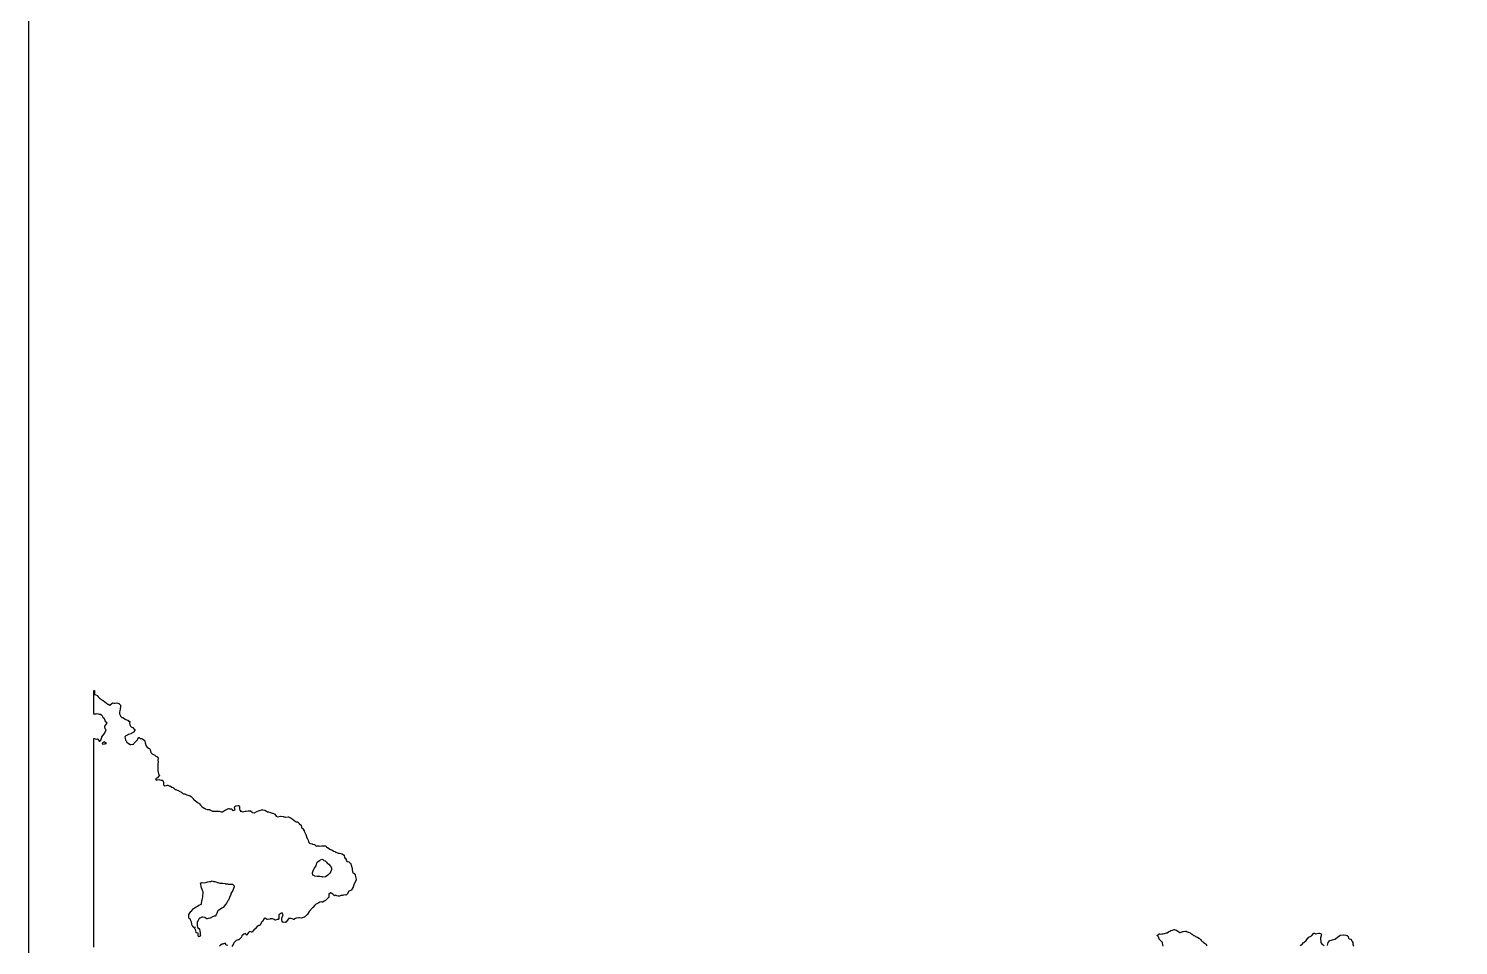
# Model space of a CAD drawing. Header units: millimetres. Extents: x 0 to 600, y 0 to 900.
# Drawn here: x 0 to 284.9, y 267.4 to 450 of the extents above; entities that cross this region are included whole.
import ezdxf

# ---------------------------------------------------------------- set-up
doc = ezdxf.new("R2010")
doc.units = ezdxf.units.MM
for name, color, linetype in [('CORTE', 1, 'Continuous'), ('GRABADO', 5, 'Continuous'), ('HOJA', 8, 'Continuous')]:
    doc.layers.add(name, color=color, linetype=linetype)

msp = doc.modelspace()

# ---------------------------------------------------------------- linework, layer by layer
at = {"layer": 'CORTE'}
for points in [[(13, 267.1), (13, 281.8), (13, 282.6), (13, 283.39), (13, 284.66), (13, 285.23), (13, 285.75), (13, 286.24), (13, 287.06), (13, 288.1), (13, 288.66), (13, 289.44), (13, 290.71), (13, 290.96), (13, 291.81), (13, 292.47), (13, 293.21), (13, 294.01), (13, 294.84), (13, 295.25), (13, 295.68), (13, 296.32), (13, 296.72), (13, 297.33), (13, 298.03), (13, 298.73), (13, 299.3), (13, 299.69), (13, 299.87), (13, 308.55), (13, 308.56), (13, 308.56), (13.01, 308.58), (13.01, 308.59), (13.02, 308.6), (13.03, 308.61), (13.04, 308.61), (13.05, 308.62), (13.07, 308.62), (13.08, 308.62), (13.09, 308.62), (13.1, 308.62), (13.26, 308.55), (13.6, 308.51), (13.74, 308.53), (13.76, 308.53), (13.77, 308.52), (13.78, 308.52), (13.79, 308.52), (13.79, 308.51), (13.8, 308.51), (13.81, 308.5), (13.81, 308.49), (13.91, 308.3), (14.03, 308.13), (14.11, 308.1), (14.4, 308.3), (14.57, 308.89), (14.57, 308.89), (14.62, 308.99), (14.62, 308.99), (15.1, 309.63), (15.13, 309.68), (15.16, 309.75), (15.16, 309.76), (15.47, 310.33), (15.29, 310.53), (15.29, 310.53), (15.28, 310.54), (15.28, 310.54), (15.27, 310.55), (15.27, 310.56), (15.27, 310.56), (15.19, 311.03), (15.19, 311.04), (15.19, 311.04), (15.19, 311.05), (15.19, 311.06), (15.2, 311.07), (15.2, 311.08), (15.62, 311.64), (15.66, 311.73), (15.66, 311.74), (15.64, 311.76), (15.34, 311.95), (15.34, 311.96), (15.32, 311.97), (15.32, 311.98), (15.31, 311.99), (15.19, 312.39), (15.15, 312.45), (15.11, 312.53), (14.88, 312.76), (14.88, 312.77), (14.87, 312.78), (14.74, 313.08), (14.68, 313.17), (14.61, 313.2), (14.6, 313.2), (14.35, 313.39), (14.1, 313.44), (13.92, 313.49), (13.6, 313.52), (13.42, 313.49), (13.08, 313.47), (13.07, 313.47), (13.05, 313.48), (13.04, 313.48), (13.04, 313.49), (13.02, 313.49), (13.01, 313.51), (13.01, 313.52), (13.01, 313.52), (13, 313.53), (13, 313.53), (13, 313.54), (13, 313.55), (13, 318.2), (13.15, 318.2), (13.15, 317.39), (13.15, 317.39), (13.23, 317.36), (13.55, 317.25), (13.55, 317.24), (13.56, 317.24), (13.64, 317.18), (13.65, 317.18), (13.65, 317.18), (13.88, 316.94), (14.16, 316.64), (14.16, 316.64), (14.5, 316.41), (14.51, 316.4), (14.51, 316.4), (14.68, 316.23), (14.83, 316.2), (14.84, 316.2), (14.85, 316.2), (14.86, 316.19), (14.86, 316.19), (15.18, 315.96), (15.18, 315.95), (15.2, 315.94), (15.21, 315.94), (15.22, 315.92), (15.53, 315.69), (15.54, 315.69), (15.55, 315.68), (15.55, 315.68), (15.72, 315.46), (15.83, 315.47), (15.84, 315.47), (15.86, 315.47), (15.87, 315.46), (16.2, 315.28), (16.69, 315.7), (16.69, 315.7), (16.7, 315.71), (16.72, 315.71), (16.74, 315.71), (16.75, 315.71), (17.01, 315.64), (17.24, 315.68), (17.24, 315.68), (17.58, 315.72), (17.6, 315.72), (17.61, 315.71), (17.8, 315.66), (18.04, 315.59), (18.05, 315.58), (18.07, 315.57), (18.08, 315.56), (18.29, 315.24), (18.29, 315.24), (18.29, 315.23), (18.3, 315.22), (18.3, 315.2), (18.3, 315.09), (18.3, 315.09), (18.23, 314.5), (18.23, 314.49), (18.17, 314.22), (18.1, 313.81), (18.13, 313.51), (18.29, 313.15), (18.29, 313.15), (18.31, 313.08), (18.36, 313.01), (18.57, 312.8), (18.83, 312.78), (18.84, 312.78), (18.86, 312.77), (18.87, 312.77), (19, 312.66), (19, 312.66), (19.23, 312.48), (19.23, 312.48), (19.32, 312.39), (19.37, 312.38), (19.72, 312.27), (19.72, 312.27), (19.74, 312.26), (19.74, 312.25), (19.75, 312.25), (19.91, 312.1), (20.08, 312.06), (20.09, 312.06), (20.11, 312.05), (20.11, 312.04), (20.12, 312.04), (20.12, 312.03), (20.13, 312.02), (20.14, 312.01), (20.14, 312.01), (20.14, 312), (20.14, 311.99), (20.14, 311.99), (20.14, 311.98), (20.11, 311.73), (20.19, 311.38), (20.29, 311.08), (20.37, 311), (20.43, 310.96), (20.72, 310.79), (20.73, 310.79), (20.74, 310.79), (20.97, 310.58), (20.97, 310.58), (20.98, 310.57), (21.04, 310.49), (21.14, 310.39), (21.15, 310.39), (21.15, 310.38), (21.16, 310.37), (21.16, 310.37), (21.16, 310.36), (21.16, 310.36), (21.16, 310.35), (21.16, 310.34), (21.16, 310.33), (21.16, 310.32), (21.16, 310.31), (20.99, 309.94), (20.98, 309.93), (20.97, 309.92), (20.97, 309.91), (20.96, 309.91), (20.95, 309.9), (20.54, 309.72), (20.44, 309.64), (20.44, 309.63), (20.37, 309.59), (20.36, 309.58), (19.9, 309.42), (19.69, 309.29), (19.68, 309.29), (19.4, 309.16), (19.21, 308.93), (19.24, 308.72), (19.34, 308.28), (19.36, 308.22), (19.41, 308.14), (19.59, 307.87), (19.9, 307.66), (19.91, 307.66), (19.92, 307.65), (19.93, 307.65), (19.97, 307.62), (20.26, 307.43), (20.39, 307.44), (20.8, 307.51), (20.88, 307.53), (20.99, 307.62), (21.39, 308.06), (21.65, 308.3), (21.9, 308.78), (21.9, 308.78), (21.9, 308.79), (21.91, 308.79), (21.92, 308.8), (21.93, 308.81), (21.94, 308.81), (21.95, 308.81), (21.97, 308.81), (21.99, 308.81), (22, 308.81), (22.24, 308.66), (22.49, 308.61), (22.49, 308.61), (22.68, 308.56), (22.7, 308.56), (23.05, 308.32), (23.05, 308.31), (23.05, 308.31), (23.06, 308.3), (23.07, 308.3), (23.07, 308.29), (23.07, 308.28), (23.08, 308.28), (23.23, 307.79), (23.31, 307.59), (23.31, 307.58), (23.32, 307.58), (23.32, 307.57), (23.33, 307.23), (23.59, 306.97), (23.59, 306.96), (23.6, 306.95), (23.6, 306.94), (23.61, 306.93), (23.62, 306.93), (23.91, 306.7), (24.07, 306.66), (24.08, 306.66), (24.09, 306.65), (24.1, 306.65), (24.11, 306.64), (24.12, 306.62), (24.24, 306.36), (24.31, 306.2), (24.32, 306.19), (24.32, 306.18), (24.36, 305.82), (24.63, 305.55), (24.63, 305.55), (24.99, 305.36), (25.13, 305.29), (25.14, 305.29), (25.14, 305.29), (25.35, 305.13), (25.65, 304.98), (25.66, 304.97), (25.67, 304.97), (25.73, 304.9), (25.74, 304.89), (25.74, 304.89), (25.78, 304.81), (25.78, 304.81), (25.78, 304.8), (25.78, 304.8), (25.78, 304.79), (25.79, 304.79), (25.78, 304.21), (25.81, 304.11), (25.81, 304.1), (25.81, 304.1), (25.81, 304.09), (25.81, 304.08), (25.72, 303.42), (25.72, 303.4), (25.72, 303.4), (25.72, 302.74), (25.73, 302.72), (25.73, 302.71), (25.78, 302.13), (25.81, 302.02), (25.91, 301.62), (26.05, 301.34), (26.06, 301.34), (26.06, 301.33), (26.06, 301.32), (26.06, 301.31), (26.06, 301.3), (26.06, 301.29), (26.06, 301.29), (26.05, 301.28), (26.05, 301.27), (26.05, 301.27), (25.68, 300.81), (25.67, 300.8), (25.66, 300.79), (25.26, 300.58), (25.39, 300.34), (25.61, 300.38), (25.94, 300.44), (25.95, 300.44), (25.96, 300.44), (26.16, 300.42), (26.17, 300.42), (26.18, 300.42), (26.4, 300.31), (26.68, 300.31), (26.69, 300.31), (26.69, 300.31), (26.71, 300.3), (26.72, 300.29), (26.73, 300.28), (26.73, 300.27), (26.73, 300.27), (26.83, 300.08), (26.88, 299.95), (26.88, 299.94), (26.88, 299.93), (26.89, 299.92), (26.85, 299.41), (27.06, 299.29), (27.06, 299.29), (27.07, 299.29), (27.14, 299.21), (27.17, 299.22), (27.47, 299.3), (27.47, 299.3), (27.7, 299.33), (27.71, 299.33), (27.72, 299.33), (27.75, 299.33), (27.88, 299.3), (27.88, 299.3), (27.89, 299.3), (28.16, 299.16), (28.24, 299.15), (28.25, 299.15), (28.27, 299.14), (28.28, 299.14), (28.28, 299.13), (28.52, 298.93), (28.78, 298.85), (28.79, 298.84), (28.81, 298.83), (28.81, 298.83), (28.91, 298.73), (29.09, 298.59), (29.23, 298.49), (29.31, 298.46), (29.63, 298.34), (29.84, 298.26), (29.84, 298.26), (30.02, 298.15), (30.36, 297.98), (30.4, 297.96), (30.4, 297.96), (30.5, 297.9), (30.51, 297.89), (30.73, 297.69), (30.87, 297.64), (31.14, 297.58), (31.15, 297.58), (31.16, 297.58), (31.4, 297.46), (31.54, 297.44), (31.55, 297.44), (31.56, 297.43), (31.91, 297.31), (31.97, 297.3), (31.98, 297.3), (32.18, 297.21), (32.18, 297.21), (32.38, 297.1), (32.38, 297.1), (32.39, 297.09), (32.47, 296.99), (32.69, 296.81), (32.7, 296.8), (32.71, 296.79), (32.88, 296.5), (32.94, 296.44), (32.99, 296.41), (33.28, 296.2), (33.51, 296.04), (33.51, 296.03), (33.52, 296.03), (33.6, 295.93), (33.78, 295.82), (33.94, 295.73), (33.95, 295.73), (33.97, 295.71), (34.05, 295.6), (34.24, 295.37), (34.51, 295.11), (34.51, 295.11), (34.53, 295.09), (34.53, 295.09), (34.55, 295.09), (34.87, 294.85), (35.07, 294.74), (35.23, 294.64), (35.58, 294.49), (35.6, 294.48), (36.08, 294.46), (36.1, 294.46), (36.11, 294.45), (36.12, 294.45), (36.12, 294.45), (36.13, 294.44), (36.13, 294.44), (36.48, 294.22), (36.61, 294.18), (37.46, 294.18), (37.65, 294.14), (37.95, 294.14), (37.97, 294.14), (38.19, 294.06), (38.4, 294.04), (38.67, 294.02), (39.06, 294.27), (39.06, 294.27), (39.17, 294.33), (39.25, 294.42), (39.26, 294.43), (39.26, 294.43), (39.27, 294.43), (39.71, 294.63), (39.71, 294.63), (39.91, 294.69), (39.92, 294.69), (39.94, 294.69), (39.95, 294.68), (40.25, 294.55), (40.37, 294.63), (40.38, 294.63), (40.39, 294.64), (40.39, 294.64), (40.4, 294.64), (40.41, 294.64), (40.43, 294.64), (40.44, 294.64), (40.45, 294.63), (40.46, 294.62), (40.47, 294.62), (40.47, 294.61), (40.48, 294.61), (40.48, 294.6), (40.48, 294.59), (40.54, 294.42), (40.73, 294.32), (40.79, 294.3), (41.15, 294.42), (41.05, 294.8), (41.05, 294.8), (41.04, 294.81), (41.05, 294.82), (41.05, 294.83), (41.11, 295.08), (41.11, 295.09), (41.12, 295.1), (41.12, 295.1), (41.12, 295.11), (41.13, 295.12), (41.27, 295.21), (41.27, 295.22), (41.28, 295.22), (41.29, 295.22), (41.31, 295.23), (41.32, 295.22), (41.32, 295.22), (41.34, 295.22), (41.35, 295.21), (41.37, 295.2), (41.81, 295.26), (41.82, 295.26), (41.84, 295.26), (41.85, 295.26), (41.86, 295.26), (41.87, 295.25), (41.93, 295.21), (41.94, 295.21), (41.95, 295.2), (41.95, 295.2), (42.03, 295.1), (42.03, 295.1), (42.04, 295.09), (42.04, 295.08), (42.04, 295.07), (42.04, 295.07), (42.04, 295.06), (42.01, 294.53), (42.11, 294.41), (42.12, 294.41), (42.12, 294.4), (42.13, 294.39), (42.13, 294.39), (42.19, 294.16), (42.35, 294.19), (42.36, 294.19), (42.38, 294.18), (42.39, 294.18), (42.39, 294.18), (42.4, 294.17), (42.58, 294.02), (42.86, 294.07), (43.17, 294.16), (43.17, 294.16), (43.37, 294.18), (43.38, 294.18), (43.73, 294.22), (43.73, 294.22), (43.92, 294.23), (43.92, 294.23), (44.26, 294.2), (44.27, 294.2), (44.28, 294.19), (44.29, 294.19), (44.3, 294.19), (44.3, 294.18), (44.49, 294.01), (44.61, 293.91), (44.96, 293.81), (44.99, 293.82), (45.45, 294.1), (45.45, 294.11), (45.46, 294.11), (45.83, 294.22), (45.99, 294.26), (46.45, 294.44), (46.51, 294.46), (46.51, 294.46), (46.53, 294.46), (46.54, 294.46), (46.55, 294.46), (46.56, 294.46), (46.57, 294.46), (46.62, 294.44), (46.98, 294.33), (47.06, 294.33), (47.07, 294.33), (47.08, 294.33), (47.08, 294.33), (47.42, 294.18), (47.61, 294.05), (47.8, 294.03), (47.81, 294.03), (47.83, 294.03), (48.12, 293.86), (48.19, 293.86), (48.2, 293.86), (48.21, 293.86), (48.61, 293.74), (48.64, 293.74), (48.64, 293.74), (48.65, 293.73), (48.66, 293.73), (49.04, 293.54), (49.04, 293.53), (49.05, 293.53), (49.2, 293.37), (49.21, 293.36), (49.21, 293.36), (49.31, 293.19), (49.68, 293.05), (49.68, 293.05), (49.69, 293.05), (50.18, 293.14), (50.27, 293.16), (50.28, 293.16), (50.72, 293.12), (50.73, 293.12), (50.75, 293.11), (50.76, 293.1), (50.77, 293.09), (50.78, 293.08), (50.78, 293.08), (50.79, 293.07), (50.92, 293.05), (50.93, 293.05), (51.15, 292.95), (51.2, 292.98), (51.21, 292.98), (51.22, 292.99), (51.75, 293.05), (51.75, 293.05), (51.77, 293.05), (51.78, 293.04), (51.79, 293.04), (52.17, 292.85), (52.33, 292.77), (52.33, 292.76), (52.53, 292.61), (52.85, 292.36), (52.86, 292.35), (52.86, 292.35), (52.87, 292.34), (53.19, 292.12), (53.35, 292.06), (53.61, 292.01), (53.61, 292.01), (53.62, 292.01), (53.63, 292), (53.64, 292), (53.65, 291.99), (53.65, 291.99), (53.9, 291.67), (53.9, 291.67), (53.91, 291.67), (53.92, 291.66), (53.92, 291.66), (53.93, 291.64), (54.26, 291.43), (54.26, 291.43), (54.27, 291.42), (54.27, 291.42), (54.28, 291.41), (54.28, 291.4), (54.28, 291.4), (54.29, 291.39), (54.29, 291.39), (54.36, 290.92), (54.39, 290.87), (54.43, 290.83), (54.69, 290.63), (54.7, 290.62), (54.71, 290.61), (54.72, 290.6), (54.88, 290.22), (54.88, 290.22), (54.91, 290.15), (54.96, 290.06), (54.96, 290.06), (55.12, 289.75), (55.24, 289.54), (55.25, 289.53), (55.33, 289.32), (55.33, 289.31), (55.46, 288.83), (55.46, 288.82), (55.46, 288.8), (55.49, 288.76), (55.68, 288.4), (55.68, 288.4), (55.69, 288.39), (55.75, 288.14), (55.82, 287.91), (55.98, 287.79), (56.14, 287.72), (56.48, 287.67), (56.49, 287.66), (56.5, 287.66), (56.59, 287.61), (57, 287.49), (57, 287.49), (57, 287.49), (57.01, 287.49), (57.02, 287.48), (57.04, 287.48), (57.31, 287.21), (57.5, 287.27), (57.51, 287.27), (57.52, 287.27), (57.85, 287.24), (57.85, 287.24), (58.04, 287.22), (58.38, 287.27), (58.38, 287.27), (58.39, 287.27), (58.56, 287.27), (58.92, 287.28), (58.92, 287.28), (59.08, 287.27), (59.09, 287.27), (59.1, 287.27), (59.11, 287.27), (59.12, 287.27), (59.12, 287.26), (59.13, 287.26), (59.34, 287.06), (59.63, 286.87), (59.63, 286.87), (59.68, 286.83), (59.74, 286.79), (60, 286.61), (60, 286.61), (60.16, 286.5), (60.4, 286.43), (60.4, 286.43), (60.41, 286.43), (60.69, 286.26), (60.78, 286.22), (61, 286.1), (61.15, 286.02), (61.2, 285.99), (61.53, 285.88), (61.54, 285.88), (61.71, 285.81), (61.97, 285.77), (62.22, 285.75), (62.23, 285.75), (62.45, 285.69), (62.46, 285.69), (62.47, 285.68), (62.47, 285.68), (62.78, 285.49), (62.78, 285.49), (62.79, 285.48), (62.83, 285.45), (62.83, 285.44), (62.89, 285.39), (62.89, 285.38), (62.9, 285.37), (62.9, 285.36), (62.9, 285.36), (62.9, 285.35), (62.98, 284.91), (63.2, 284.7), (63.21, 284.7), (63.22, 284.68), (63.22, 284.67), (63.22, 284.67), (63.23, 284.66), (63.23, 284.65), (63.24, 284.54), (63.33, 284.35), (63.33, 284.35), (63.42, 284.14), (63.79, 284.07), (63.81, 284.07), (63.81, 284.07), (63.82, 284.08), (63.84, 284.08), (63.84, 284.07), (63.85, 284.07), (63.86, 284.07), (63.87, 284.06), (63.88, 284.06), (63.88, 284.06), (63.89, 284.05), (63.89, 284.04), (63.9, 284.03), (63.91, 283.99), (64.17, 283.75), (64.18, 283.75), (64.18, 283.74), (64.19, 283.73), (64.19, 283.72), (64.31, 283.27), (64.32, 283.27), (64.32, 283.26), (64.32, 283.19), (64.38, 283.03), (64.38, 283.03), (64.46, 282.68), (64.49, 282.58), (64.49, 282.57), (64.49, 282.57), (64.49, 282.56), (64.51, 282.05), (64.61, 281.92), (64.79, 281.82), (64.79, 281.81), (64.8, 281.81), (64.88, 281.73), (64.89, 281.73), (65.08, 281.45), (65.08, 281.44), (65.08, 281.44), (65.09, 281.42), (65.09, 281.42), (65.12, 281.18), (65.2, 280.88), (65.3, 280.5), (65.3, 280.49), (65.3, 280.48), (65.3, 280.47), (65.3, 280.47), (65.3, 280.46), (65.3, 280.45), (65.29, 280.44), (64.96, 279.83), (64.93, 279.75), (64.9, 279.7), (64.7, 279.06), (64.7, 279.05), (64.37, 278.47), (64.37, 278.47), (64.37, 278.46), (64.36, 278.46), (64.36, 278.45), (64.35, 278.45), (64.35, 278.45), (64.34, 278.44), (64.34, 278.44), (63.99, 278.32), (63.84, 278.22), (63.48, 277.65), (63.47, 277.65), (63.32, 277.47), (63.32, 277.47), (63.31, 277.46), (63.3, 277.45), (63.3, 277.45), (63.29, 277.45), (63.28, 277.45), (63.28, 277.45), (63.26, 277.44), (63.25, 277.45), (63.15, 277.48), (62.75, 277.41), (62.57, 277.38), (62.24, 277.35), (61.95, 277.23), (61.94, 277.23), (61.7, 277.21), (61.69, 277.21), (61.68, 277.22), (61.42, 277.28), (61.42, 277.28), (61.4, 277.28), (61.17, 277.45), (61, 277.34), (60.99, 277.34), (60.97, 277.33), (60.97, 277.33), (60.95, 277.33), (60.94, 277.33), (60.93, 277.33), (60.92, 277.34), (60.9, 277.35), (60.9, 277.35), (60.9, 277.35), (60.64, 277.63), (60.64, 277.63), (60.62, 277.63), (60.61, 277.64), (60.27, 277.86), (60.14, 277.9), (59.84, 277.66), (59.81, 277.18), (59.8, 277), (59.8, 276.99), (59.8, 276.98), (59.8, 276.98), (59.8, 276.97), (59.79, 276.96), (59.78, 276.95), (59.78, 276.95), (59.78, 276.94), (59.65, 276.85), (59.47, 276.7), (59.13, 276.38), (59.13, 276.37), (58.91, 276.24), (58.6, 276.04), (58.59, 276.04), (58.58, 276.04), (58.57, 276.03), (58.55, 276.03), (58.54, 276.03), (58.53, 276.04), (58.44, 276.08), (58.06, 276.01), (57.83, 275.92), (57.55, 275.78), (57.15, 275.55), (57.04, 275.45), (56.63, 275), (56.53, 274.91), (56.52, 274.88), (56.52, 274.88), (56.51, 274.87), (56, 274.24), (55.94, 274.18), (55.48, 273.49), (55.48, 273.48), (55.47, 273.48), (55.47, 273.48), (54.95, 273.05), (54.95, 273.05), (54.93, 273.04), (54.93, 273.04), (54.5, 272.9), (54.41, 272.85), (54.4, 272.85), (54.39, 272.85), (54.38, 272.84), (53.95, 272.9), (53.86, 272.91), (53.41, 272.84), (53.41, 272.84), (53.35, 272.83), (53.18, 272.77), (52.84, 272.59), (52.83, 272.58), (52.82, 272.58), (52.82, 272.58), (52.81, 272.58), (52.79, 272.58), (52.78, 272.58), (52.77, 272.59), (52.77, 272.59), (52.77, 272.59), (52.69, 272.65), (52.33, 272.76), (52.33, 272.76), (52.29, 272.78), (52.29, 272.78), (51.79, 272.76), (51.77, 272.72), (51.76, 272.71), (51.35, 272.1), (51.35, 272.09), (51.3, 272.03), (51.29, 272.03), (51.29, 272.02), (51.28, 272.02), (51.27, 272.01), (51.26, 272.01), (51.24, 272.01), (51.23, 272.01), (51.22, 272.01), (51.2, 272.01), (51.19, 272.02), (51.18, 272.03), (51.18, 272.03), (50.72, 272.01), (50.71, 272.01), (50.7, 272.02), (50.66, 272.02), (50.65, 272.03), (50.57, 272.08), (50.56, 272.09), (50.56, 272.1), (50.55, 272.11), (50.55, 272.12), (50.54, 272.12), (50.54, 272.13), (50.47, 272.6), (50.47, 272.6), (50.46, 272.83), (50.46, 272.84), (50.46, 272.85), (50.47, 272.86), (50.65, 273.36), (50.65, 273.37), (50.72, 273.51), (50.7, 273.54), (50.7, 273.54), (50.69, 273.55), (50.69, 273.55), (50.65, 273.65), (50.5, 273.89), (50.23, 273.81), (49.88, 273.49), (49.85, 272.98), (49.88, 272.84), (49.88, 272.84), (49.88, 272.82), (49.87, 272.81), (49.87, 272.81), (49.87, 272.8), (49.87, 272.8), (49.86, 272.79), (49.73, 272.6), (49.73, 272.6), (49.72, 272.6), (49.72, 272.59), (49.71, 272.58), (49.7, 272.58), (49.69, 272.58), (49.69, 272.58), (49.68, 272.57), (49.55, 272.58), (49.18, 272.44), (49.17, 272.44), (49.16, 272.43), (49.14, 272.43), (49.13, 272.43), (49.12, 272.44), (49.11, 272.44), (49.1, 272.45), (48.96, 272.56), (48.6, 272.69), (48.6, 272.69), (48.59, 272.69), (48.58, 272.7), (48.58, 272.7), (48.57, 272.71), (48.56, 272.72), (48.12, 272.69), (48.06, 272.67), (48.05, 272.67), (48.04, 272.67), (47.59, 272.59), (47.57, 272.59), (47.56, 272.59), (47.45, 272.62), (47.45, 272.62), (47.43, 272.63), (47.42, 272.63), (47.27, 272.77), (47.11, 272.85), (47.08, 272.84), (46.97, 272.78), (46.6, 272.24), (46.59, 272.23), (46.59, 272.23), (46.46, 272.09), (46.07, 271.41), (46.07, 271.4), (46.06, 271.4), (46.04, 271.39), (46.03, 271.38), (45.9, 271.37), (45.54, 271.21), (45.16, 270.71), (45.15, 270.7), (45.14, 270.69), (45.12, 270.68), (45.11, 270.68), (45.01, 270.65), (44.63, 270.18), (44.62, 270.17), (44.49, 270.05), (44.48, 270.05), (44.47, 270.04), (44.47, 270.04), (44.45, 270.03), (44.43, 270.03), (44.43, 270.04), (44.42, 270.04), (44.07, 270.18), (43.96, 270.16), (43.82, 270.01), (43.46, 269.52), (43.45, 269.51), (43.43, 269.5), (43.42, 269.49), (43.41, 269.49), (43.39, 269.49), (43.37, 269.5), (43.37, 269.5), (43.36, 269.5), (43.36, 269.5), (43.35, 269.51), (43.34, 269.52), (43.33, 269.53), (43.33, 269.53), (43.33, 269.54), (43.33, 269.54), (43.24, 269.82), (42.92, 269.69), (42.52, 269.32), (42.42, 269.06), (42.42, 269.05), (42.41, 269.04), (42.41, 269.04), (41.95, 268.61), (41.87, 268.55), (41.87, 268.55), (41.85, 268.54), (41.84, 268.54), (41.84, 268.54), (41.83, 268.54), (41.82, 268.54), (41.82, 268.54), (41.8, 268.54), (41.79, 268.54), (41.79, 268.55), (41.78, 268.55), (41.78, 268.56), (41.35, 268.42), (40.91, 267.94), (40.86, 267.73), (40.85, 267.73), (40.85, 267.72), (40.85, 267.71), (40.52, 267.24)], [(39.72, 267.41), (39.41, 267.49), (39.4, 267.49), (39.38, 267.5), (39.37, 267.51), (39.37, 267.52), (39.17, 267.84), (38.71, 267.7), (38.7, 267.7), (38.55, 267.68), (38.22, 267.5), (38.06, 267.26)], [(226.1, 267.25), (226.01, 267.56), (226.01, 267.57), (226.01, 267.57), (225.97, 267.96), (225.93, 268.1), (225.83, 268.14), (225.82, 268.14), (225.81, 268.15), (225.81, 268.15), (225.6, 268.34), (225.59, 268.34), (225.33, 268.62), (225.32, 268.63), (225.32, 268.64), (225.32, 268.65), (225.31, 268.66), (225.31, 268.66), (225.31, 268.7), (225.27, 268.74), (225.27, 268.76), (225.13, 269.14), (224.92, 269.3), (224.91, 269.31), (224.9, 269.33), (224.9, 269.33), (224.89, 269.35), (224.89, 269.36), (224.89, 269.37), (224.89, 269.38), (224.9, 269.39), (224.91, 269.41), (225.29, 269.71), (225.29, 269.71), (225.3, 269.72), (225.31, 269.72), (225.32, 269.73), (225.34, 269.73), (225.36, 269.72), (225.5, 269.66), (225.84, 269.76), (225.84, 269.76), (225.85, 269.76), (225.86, 269.76), (226.09, 269.76), (226.36, 269.82), (226.74, 269.93), (226.87, 269.96), (227.13, 270.12), (227.39, 270.27), (227.59, 270.39), (227.59, 270.39), (227.61, 270.4), (227.93, 270.44), (228.27, 270.6), (228.28, 270.6), (228.3, 270.6), (228.32, 270.6), (228.5, 270.52), (228.72, 270.43), (228.73, 270.43), (229.03, 270.24), (229.09, 270.2), (229.1, 270.2), (229.19, 270.12), (229.41, 269.98), (229.49, 270.01), (229.86, 270.13), (230.01, 270.21), (230.02, 270.21), (230.03, 270.21), (230.05, 270.21), (230.07, 270.21), (230.09, 270.19), (230.55, 270.25), (230.56, 270.25), (230.66, 270.24), (230.66, 270.24), (230.67, 270.24), (230.88, 270.12), (231.06, 270.06), (231.11, 270.04), (231.11, 270.04), (231.46, 269.9), (231.46, 269.9), (231.48, 269.9), (231.65, 269.75), (231.82, 269.67), (231.83, 269.66), (232.15, 269.42), (232.16, 269.41), (232.16, 269.41), (232.54, 269.24), (232.55, 269.23), (232.69, 269.12), (232.91, 269.04), (232.92, 269.04), (233.21, 268.87), (233.28, 268.84), (233.29, 268.83), (233.3, 268.83), (233.41, 268.72), (233.61, 268.53), (233.62, 268.53), (233.62, 268.52), (233.75, 268.31), (233.88, 268.22), (234.11, 268.05), (234.11, 268.05), (234.21, 267.97), (234.22, 267.96), (234.23, 267.95), (234.23, 267.95), (234.27, 267.88), (234.55, 267.72), (234.55, 267.71), (234.56, 267.71), (234.57, 267.7), (234.78, 267.32)], [(253.44, 267.32), (253.5, 267.47), (253.5, 267.49), (253.51, 267.5), (253.51, 267.5), (253.83, 267.75), (254.03, 267.98), (254.09, 268.03), (254.09, 268.03), (254.56, 268.38), (254.8, 268.71), (254.81, 268.71), (255.08, 269.04), (255.08, 269.04), (255.09, 269.05), (255.52, 269.29), (255.61, 269.36), (255.69, 269.42), (256.12, 269.86), (256.13, 269.87), (256.14, 269.87), (256.15, 269.88), (256.16, 269.88), (256.17, 269.88), (256.19, 269.88), (256.21, 269.88), (256.22, 269.87), (256.42, 269.75), (256.69, 269.8), (257.01, 269.86), (257.02, 269.86), (257.23, 269.83), (257.23, 269.83), (257.49, 269.77), (257.5, 269.76), (257.5, 269.76), (257.51, 269.76), (257.52, 269.75), (257.53, 269.74), (257.54, 269.73), (257.54, 269.72), (257.55, 269.71), (257.58, 269.37), (257.58, 269.36), (257.58, 269.35), (257.46, 268.86), (257.42, 268.66), (257.47, 268.22), (257.53, 268), (257.65, 267.81), (257.79, 267.63), (257.94, 267.56), (257.95, 267.56), (257.95, 267.55), (257.96, 267.55), (258.19, 267.33)], [(258.83, 267.43), (258.83, 267.44), (258.96, 267.99), (258.97, 268.01), (258.97, 268.02), (259.26, 268.38), (259.26, 268.38), (259.27, 268.39), (259.28, 268.39), (259.29, 268.4), (259.63, 268.49), (259.82, 268.53), (260.29, 268.68), (260.29, 268.68), (260.33, 268.69), (260.39, 268.73), (260.84, 269.05), (261.28, 269.42), (261.29, 269.43), (261.38, 269.47), (261.39, 269.47), (261.4, 269.47), (261.41, 269.47), (261.43, 269.47), (261.92, 269.53), (261.92, 269.53), (261.94, 269.53), (261.95, 269.52), (262, 269.51), (262.45, 269.48), (262.46, 269.48), (262.48, 269.48), (262.49, 269.47), (262.5, 269.47), (262.7, 269.43), (262.71, 269.43), (262.72, 269.43), (262.74, 269.42), (262.91, 269.25), (262.91, 269.25), (262.92, 269.24), (262.92, 269.23), (262.92, 269.23), (263.04, 268.85), (263.09, 268.81), (263.09, 268.81), (263.16, 268.74), (263.48, 268.69), (263.49, 268.69), (263.51, 268.68), (263.52, 268.67), (263.56, 268.61), (263.56, 268.61), (263.72, 268.22), (263.85, 268.01), (263.85, 268), (263.85, 268), (263.85, 267.99), (263.85, 267.98), (263.86, 267.68), (263.99, 267.3)]]:
    msp.add_lwpolyline(points, dxfattribs=at)
msp.add_lwpolyline([(14.63, 307.56), (15.06, 307.51), (15.15, 307.55), (15.55, 307.61), (15.31, 307.77), (15.14, 307.99), (15, 307.92), (14.7, 307.79), (14.63, 307.56), (14.63, 307.56)], close=True, dxfattribs=at)
at = {"layer": 'GRABADO'}
for points in [[(57.51, 281.12), (57.48, 281.15), (57.04, 281.21), (56.95, 281.27), (56.61, 281.4), (56.56, 281.87), (56.7, 282.29), (56.84, 282.59), (56.93, 282.73), (57.32, 283.28), (57.44, 283.9), (57.51, 284), (58, 284.36), (58.45, 284.59), (58.6, 284.55), (58.82, 284.32), (59.12, 284.3), (59.24, 284.12), (59.34, 284), (59.51, 283.82), (59.65, 283.74), (59.86, 283.58), (60.08, 283.3), (60.15, 283.24), (60.2, 283.12), (60.35, 282.78), (60.36, 282.54), (60.2, 282.17), (60.04, 281.82), (59.65, 281.39), (59.14, 281.11), (59.1, 281.08), (59.07, 281.08), (58.55, 281.04), (58.51, 281.06), (58.37, 281.1), (58.05, 281.15), (58.02, 281.17), (57.51, 281.12)], [(33.38, 270), (33.37, 270.03), (33.28, 270.56), (33.14, 270.73), (33.19, 271.09), (32.91, 270.98), (32.76, 271.24), (32.61, 271.41), (32.53, 271.67), (32.45, 272.11), (32.41, 272.18), (32.35, 272.3), (32.24, 272.63), (32.01, 272.78), (31.92, 272.94), (31.9, 273.55), (32.36, 274.19), (32.43, 274.27), (32.89, 274.77), (33.21, 274.98), (33.42, 275.13), (33.63, 275.25), (33.95, 275.42), (34.43, 275.66), (34.44, 275.68), (34.55, 276.32), (34.57, 276.5), (34.75, 277.01), (34.75, 277.43), (34.8, 277.7), (34.76, 278.11), (34.68, 278.37), (34.6, 278.57), (34.44, 278.89), (34.4, 279), (34.36, 279.06), (34.33, 279.63), (34.28, 279.82), (34.49, 279.93), (34.57, 279.93), (35.03, 279.91), (35.07, 279.91), (35.53, 280.02), (35.73, 280.11), (36.07, 280.17), (36.31, 280.18), (36.61, 280.26), (36.82, 280.13), (37.14, 280.16), (37.32, 280.07), (37.66, 279.95), (37.73, 279.95), (38.14, 279.85), (38.16, 279.84), (38.16, 279.84), (38.66, 279.8), (38.7, 279.8), (39.15, 279.74), (39.23, 279.7), (39.62, 279.67), (39.75, 279.62), (40.11, 279.65), (40.26, 279.64), (40.66, 279.64), (40.84, 279.4), (40.97, 279.27), (40.98, 279.07), (40.85, 278.75), (40.68, 278.36), (40.33, 277.74), (40.29, 277.67), (40.27, 277.59), (40.02, 276.97), (39.81, 276.44), (39.73, 276.27), (39.28, 275.59), (39.26, 275.57), (38.74, 274.99), (38.51, 274.85), (38.21, 274.67), (37.89, 274.43), (37.7, 274.28), (37.63, 274.19), (37.55, 273.97), (37.37, 273.49), (37.16, 273.27), (36.98, 273.23), (36.63, 273.12), (36.17, 272.85), (36.09, 272.85), (35.81, 272.76), (35.57, 272.7), (35.49, 272.69), (35.36, 272.77), (35.14, 272.95), (35.02, 272.97), (34.69, 273.02), (34.52, 273.05), (34.11, 272.88), (34.04, 272.83), (33.99, 272.79), (33.76, 272.41), (33.58, 272.12), (33.61, 271.54), (33.62, 271.45), (33.66, 270.97), (33.98, 270.78), (33.89, 270.6), (34.04, 270.71), (34.14, 270.19), (34.19, 270.07), (34.21, 269.57), (34.28, 269.33), (34, 269.16), (33.87, 269.2), (33.77, 269.34), (33.79, 269.83), (33.41, 269.94), (33.38, 270)]]:
    msp.add_lwpolyline(points, close=True, dxfattribs=at)
at = {"layer": 'HOJA'}
msp.add_lwpolyline([(0, 0), (600, 0), (600, 900), (0, 900)], close=True, dxfattribs=at)

doc.saveas('drawing.dxf')
